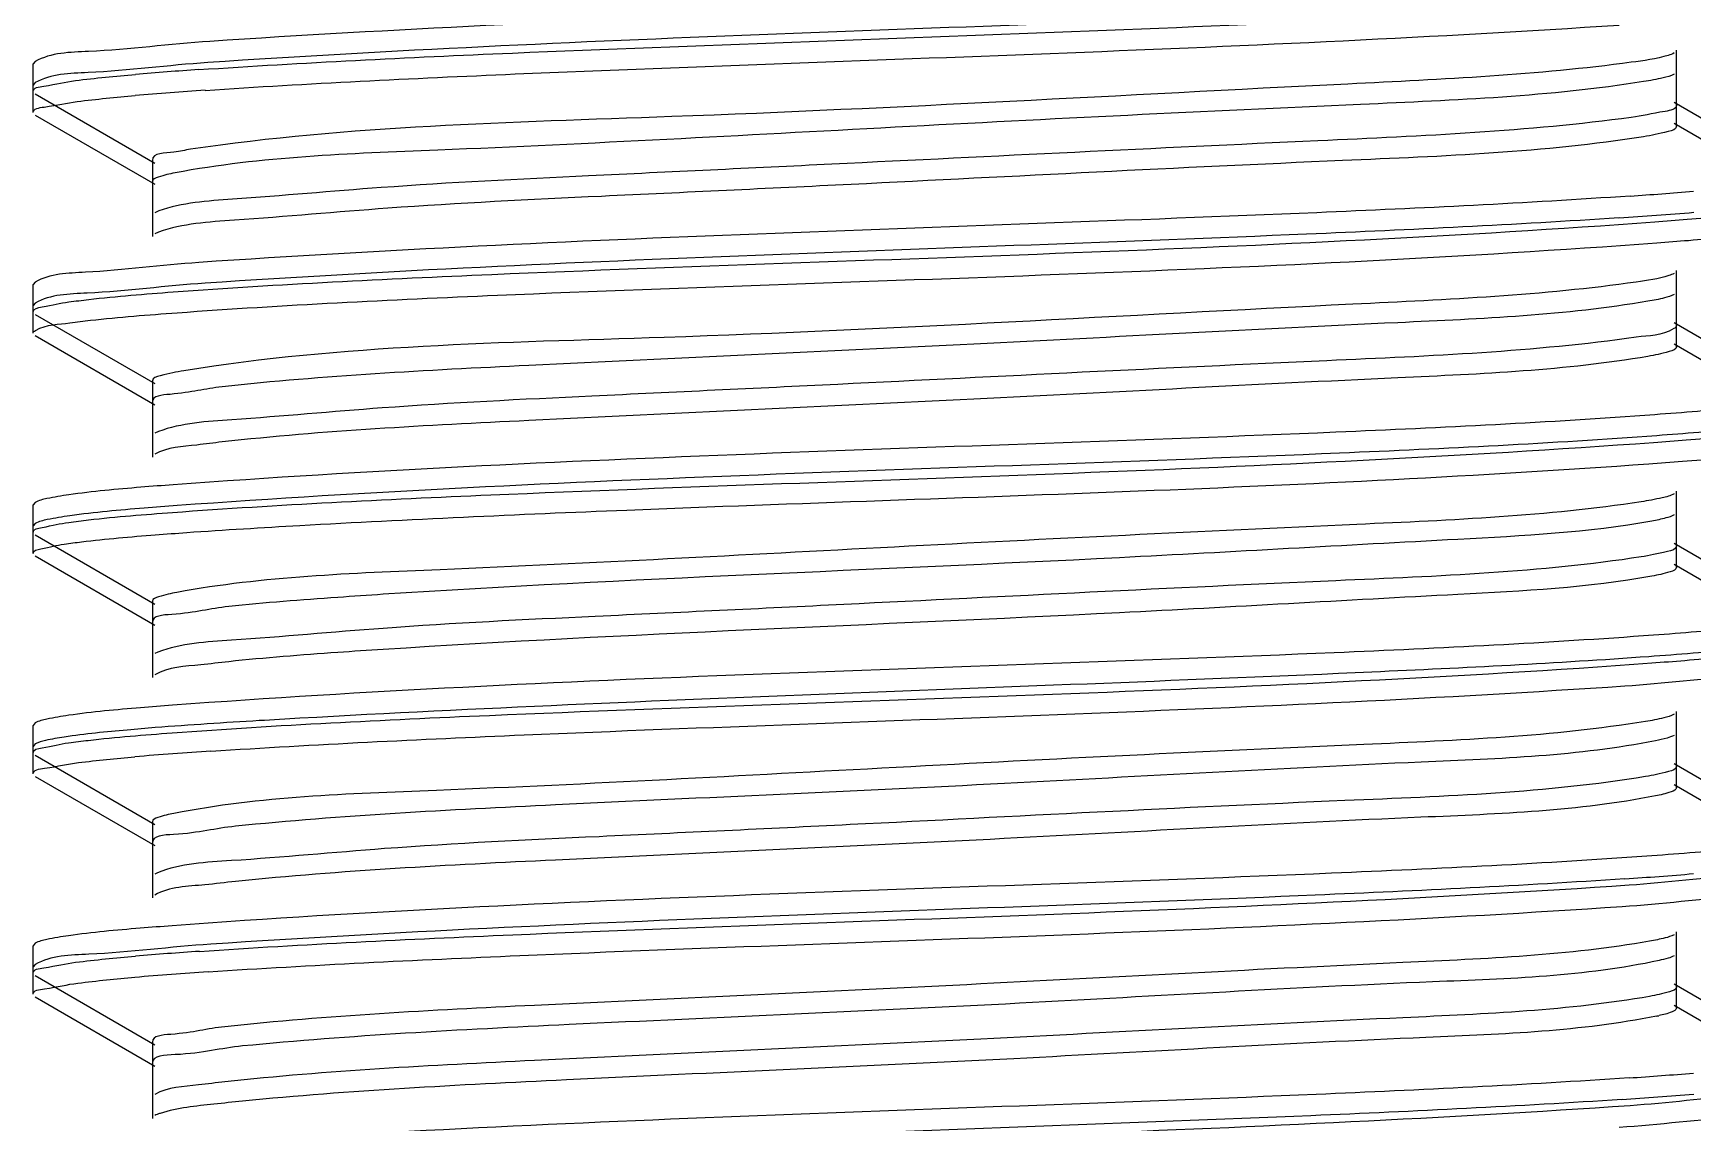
# Model space of a CAD drawing. Extents: x 69728788 to 150676229, y 20333219 to 43663798.
# Drawn here: x 75262205.4 to 75262334.5, y 20708868.8 to 20708953.5 of the extents above; entities that cross this region are included whole.
import ezdxf

# ---------------------------------------------------------------- set-up
doc = ezdxf.new("R2010")
doc.units = 0
doc.header["$LTSCALE"] = 1000
doc.header["$MEASUREMENT"] = 0
doc.layers.get('0').update_dxf_attribs({"linetype": 'CONTINUOUS'})

# ---------------------------------------------------------------- blocks, each defined once
blk = doc.blocks.new('gfhhrryyfd')
at = {"linetype": 'Continuous'}
for p, q in [((3693387.9, -1741230.2), (3693387.9, -1741225.92)), ((3693260.18, -1741226.8), (3693260.01, -1741226.99)), ((3693260.01, -1741229.13), (3693260.01, -1741226.99)), ((3693260.01, -1741229.13), (3693260.01, -1741226.99)), ((3693260.18, -1741228.44), (3693260.01, -1741228.63)), ((3693387.9, -1741231.84), (3693387.9, -1741227.56)), ((3693260.01, -1741230.77), (3693260.01, -1741228.63)), ((3693260.01, -1741230.77), (3693260.01, -1741228.63)), ((3693260.18, -1741229.32), (3693269.48, -1741234.71)), ((3693260.18, -1741230.96), (3693269.48, -1741236.35)), ((3693397.01, -1741235.37), (3693387.71, -1741229.99)), ((3693397.01, -1741237.02), (3693387.71, -1741231.63)), ((3693269.29, -1741234.49), (3693269.29, -1741238.78)), ((3693269.29, -1741236.13), (3693269.29, -1741240.42)), ((3693269.79, -1741238.42), (3693269.48, -1741238.56)), ((3693269.78, -1741240.07), (3693269.48, -1741240.2)), ((3693260.18, -1741243.95), (3693260.01, -1741244.13)), ((3693387.9, -1741247.35), (3693387.9, -1741243.06)), ((3693260.01, -1741246.28), (3693260.01, -1741244.13)), ((3693260.01, -1741246.28), (3693260.01, -1741244.13)), ((3693387.9, -1741248.99), (3693387.9, -1741244.7)), ((3693260.18, -1741245.59), (3693260.01, -1741245.78)), ((3693260.01, -1741247.92), (3693260.01, -1741245.78)), ((3693260.01, -1741247.92), (3693260.01, -1741245.78)), ((3693260.18, -1741246.47), (3693269.48, -1741251.85)), ((3693397.01, -1741252.52), (3693387.71, -1741247.13)), ((3693260.18, -1741248.11), (3693269.48, -1741253.49)), ((3693397.01, -1741254.16), (3693387.71, -1741248.77)), ((3693269.29, -1741251.64), (3693269.29, -1741255.92)), ((3693269.29, -1741253.28), (3693269.29, -1741257.56)), ((3693269.76, -1741255.58), (3693269.48, -1741255.7)), ((3693387.9, -1741264.49), (3693387.9, -1741260.21)), ((3693260.18, -1741261.09), (3693260.01, -1741261.28)), ((3693260.01, -1741263.42), (3693260.01, -1741261.28)), ((3693260.01, -1741263.42), (3693260.01, -1741261.28)), ((3693387.9, -1741266.14), (3693387.9, -1741261.85)), ((3693260.18, -1741262.73), (3693260.01, -1741262.92)), ((3693260.01, -1741265.06), (3693260.01, -1741262.92)), ((3693260.01, -1741265.06), (3693260.01, -1741262.92)), ((3693260.18, -1741263.61), (3693269.48, -1741269)), ((3693397.01, -1741269.66), (3693387.71, -1741264.28)), ((3693260.18, -1741265.25), (3693269.48, -1741270.64)), ((3693397.01, -1741271.31), (3693387.71, -1741265.92)), ((3693269.29, -1741268.78), (3693269.29, -1741273.07)), ((3693269.29, -1741270.42), (3693269.29, -1741274.71)), ((3693269.73, -1741272.74), (3693269.48, -1741272.85)), ((3693387.9, -1741281.64), (3693387.9, -1741277.35)), ((3693260.18, -1741278.24), (3693260.01, -1741278.43)), ((3693260.01, -1741280.57), (3693260.01, -1741278.43)), ((3693260.01, -1741280.57), (3693260.01, -1741278.43)), ((3693260.18, -1741279.88), (3693260.01, -1741280.07)), ((3693260.01, -1741282.21), (3693260.01, -1741280.07)), ((3693260.01, -1741282.21), (3693260.01, -1741280.07)), ((3693387.9, -1741283.28), (3693387.9, -1741278.99)), ((3693260.18, -1741280.76), (3693269.48, -1741286.14)), ((3693397.01, -1741286.81), (3693387.71, -1741281.42)), ((3693260.18, -1741282.4), (3693269.48, -1741287.78)), ((3693397.01, -1741288.45), (3693387.71, -1741283.06)), ((3693269.29, -1741285.93), (3693269.29, -1741290.21)), ((3693269.29, -1741287.57), (3693269.29, -1741291.85)), ((3693269.7, -1741289.89), (3693269.48, -1741290)), ((3693260.18, -1741295.38), (3693260.01, -1741295.57)), ((3693260.01, -1741297.71), (3693260.01, -1741295.57)), ((3693260.01, -1741297.71), (3693260.01, -1741295.57)), ((3693387.9, -1741298.79), (3693387.9, -1741294.5)), ((3693387.9, -1741300.43), (3693387.9, -1741296.14)), ((3693260.18, -1741297.02), (3693260.01, -1741297.21)), ((3693260.01, -1741299.35), (3693260.01, -1741297.21)), ((3693260.01, -1741299.35), (3693260.01, -1741297.21)), ((3693260.18, -1741297.9), (3693269.48, -1741303.29)), ((3693397.01, -1741303.96), (3693387.71, -1741298.57)), ((3693260.18, -1741299.54), (3693269.48, -1741304.93)), ((3693397.01, -1741305.6), (3693387.71, -1741300.21)), ((3693269.29, -1741303.07), (3693269.29, -1741307.36)), ((3693269.29, -1741304.71), (3693269.29, -1741309))]:
    blk.add_line(p, q, dxfattribs=at)
for centre, radius, start, end in [((3693292.6, -1741520.88), 294.11, 93.8394, 94.8036), ((3693293.26, -1741530.81), 302.43, 93.7667, 94.8004), ((3693364.61, -1740944.14), 293.78, 273.8422, 274.8038), ((3693363.45, -1740931.2), 308.41, 273.7137, 274.7998), ((3693293.86, -1741589.85), 310.06, 93.7001, 94.7988), ((3693364.05, -1740990.21), 300.81, 273.7805, 274.8013), ((3693292.67, -1741590.33), 294.98, 93.8313, 94.8034), ((3693293.57, -1741603.34), 306.38, 93.732, 94.7995), ((3693383.38, -1741286.42), 14.93, 281.4024, 282.1895), ((3693364.53, -1741011.77), 294.74, 273.8319, 274.8049), ((3693363.75, -1741003.53), 304.65, 273.7466, 274.8005)]:
    blk.add_arc(centre, radius, start, end, dxfattribs=at)
for points, knots in [([(3693383.8, -1741220.15), (3693375.76, -1741220.69), (3693339.09, -1741222.45), (3693302.37, -1741223.34), (3693273.77, -1741225.23)], [0, 0, 0, 0, 0.219427, 1, 1, 1, 1]), ([(3693383.65, -1741221.8), (3693375.59, -1741222.34), (3693338.91, -1741224.1), (3693302.19, -1741224.98), (3693273.62, -1741226.88)], [0, 0, 0, 0, 0.220112, 1, 1, 1, 1]), ([(3693272.91, -1741227.43), (3693281.04, -1741226.88), (3693318.17, -1741225.09), (3693355.34, -1741224.23), (3693384.3, -1741222.26)], [0, 0, 0, 0, 0.219129, 1, 1, 1, 1]), ([(3693273.39, -1741229.04), (3693281.43, -1741228.5), (3693318.11, -1741226.74), (3693354.83, -1741225.85), (3693383.43, -1741223.96)], [0, 0, 0, 0, 0.21947, 1, 1, 1, 1]), ([(3693273.77, -1741225.23), (3693270.62, -1741225.44), (3693266.21, -1741226.05), (3693261.4, -1741226.1), (3693260.18, -1741226.8)], [0, 0, 0, 0, 0.691388, 1, 1, 1, 1]), ([(3693273.62, -1741226.88), (3693270.51, -1741227.09), (3693266.15, -1741227.69), (3693261.39, -1741227.75), (3693260.18, -1741228.44)], [0, 0, 0, 0, 0.691194, 1, 1, 1, 1]), ([(3693384.38, -1741226.86), (3693377.07, -1741227.85), (3693352.12, -1741228.99), (3693314.81, -1741231.18), (3693284.64, -1741231.8), (3693272.26, -1741233.62)], [0, 0, 0, 0, 0.196859, 0.665778, 1, 1, 1, 1]), ([(3693387.71, -1741226.13), (3693387.57, -1741226.22), (3693386.48, -1741226.59), (3693385.35, -1741226.73), (3693384.38, -1741226.86)], [0, 0, 0, 0, 0.140996, 1, 1, 1, 1]), ([(3693260.01, -1741229.13), (3693260.01, -1741228.82), (3693261.65, -1741228.62), (3693262.48, -1741228.39), (3693263.31, -1741228.28)], [0, 0, 0, 0, 0.271578, 1, 1, 1, 1]), ([(3693385.34, -1741228.36), (3693378.06, -1741229.52), (3693358.57, -1741230.3), (3693327.3, -1741231.87), (3693296.59, -1741233.59), (3693277.78, -1741234.19), (3693271.06, -1741235.46)], [0, 0, 0, 0, 0.192978, 0.509549, 0.82079, 1, 1, 1, 1]), ([(3693387.71, -1741227.78), (3693387.45, -1741227.93), (3693386.64, -1741228.13), (3693385.85, -1741228.28), (3693385.34, -1741228.36)], [0, 0, 0, 0, 0.36678, 1, 1, 1, 1]), ([(3693260.01, -1741230.77), (3693260.01, -1741230.45), (3693261.73, -1741230.25), (3693262.59, -1741230.02), (3693263.45, -1741229.91)], [0, 0, 0, 0, 0.270922, 1, 1, 1, 1]), ([(3693387.9, -1741230.2), (3693387.9, -1741230.54), (3693386.15, -1741230.79), (3693385.26, -1741231.03), (3693384.38, -1741231.15)], [0, 0, 0, 0, 0.273505, 1, 1, 1, 1]), ([(3693384.38, -1741231.15), (3693376.3, -1741232.24), (3693355.51, -1741233.14), (3693328.47, -1741234.49), (3693304.18, -1741235.65), (3693288.59, -1741236.4), (3693277.51, -1741237.41), (3693271.61, -1741237.77), (3693269.79, -1741238.42)], [0, 0, 0, 0, 0.212866, 0.542542, 0.70756, 0.848323, 0.949425, 1, 1, 1, 1]), ([(3693387.89, -1741231.84), (3693387.89, -1741232.1), (3693386.67, -1741232.38), (3693385.98, -1741232.55), (3693385.34, -1741232.65)], [0, 0, 0, 0, 0.279898, 1, 1, 1, 1]), ([(3693272.26, -1741233.62), (3693271.83, -1741233.69), (3693270.99, -1741233.93), (3693269.29, -1741233.89), (3693269.29, -1741234.49)], [0, 0, 0, 0, 0.421141, 1, 1, 1, 1]), ([(3693385.34, -1741232.65), (3693377.6, -1741233.88), (3693356.95, -1741234.64), (3693329.94, -1741236.08), (3693305.18, -1741237.24), (3693289.14, -1741238), (3693277.73, -1741239.04), (3693271.65, -1741239.4), (3693269.78, -1741240.07)], [0, 0, 0, 0, 0.202975, 0.533469, 0.701272, 0.84507, 0.948501, 1, 1, 1, 1]), ([(3693271.06, -1741235.46), (3693270.61, -1741235.55), (3693270.11, -1741235.66), (3693269.29, -1741235.95), (3693269.29, -1741236.13)], [0, 0, 0, 0, 0.71113, 1, 1, 1, 1]), ([(3693384.3, -1741237.26), (3693376.17, -1741237.82), (3693339.04, -1741239.6), (3693301.87, -1741240.46), (3693272.91, -1741242.43)], [0, 0, 0, 0, 0.219054, 1, 1, 1, 1]), ([(3693386.22, -1741239.27), (3693387.06, -1741239.21), (3693389.78, -1741238.99), (3693392.5, -1741238.75), (3693394.38, -1741238.49)], [0, 0, 0, 0, 0.307399, 1, 1, 1, 1]), ([(3693270.91, -1741244.72), (3693279.17, -1741244.11), (3693317.6, -1741242.24), (3693356.1, -1741241.48), (3693386.22, -1741239.27)], [0, 0, 0, 0, 0.215159, 1, 1, 1, 1]), ([(3693383.43, -1741238.96), (3693375.33, -1741239.5), (3693338.65, -1741241.25), (3693301.93, -1741242.13), (3693273.39, -1741244.04)], [0, 0, 0, 0, 0.221129, 1, 1, 1, 1]), ([(3693386.37, -1741240.9), (3693387.19, -1741240.84), (3693389.88, -1741240.63), (3693392.57, -1741240.38), (3693394.42, -1741240.12)], [0, 0, 0, 0, 0.307538, 1, 1, 1, 1]), ([(3693271.22, -1741246.34), (3693279.52, -1741245.73), (3693317.9, -1741243.87), (3693356.34, -1741243.12), (3693386.37, -1741240.9)], [0, 0, 0, 0, 0.216534, 1, 1, 1, 1]), ([(3693272.91, -1741242.43), (3693269.96, -1741242.63), (3693265.83, -1741243.21), (3693261.33, -1741243.29), (3693260.18, -1741243.95)], [0, 0, 0, 0, 0.690237, 1, 1, 1, 1]), ([(3693384.77, -1741243.95), (3693377.47, -1741245), (3693352.17, -1741246.09), (3693314.59, -1741248.44), (3693284.07, -1741248.85), (3693271.75, -1741250.85)], [0, 0, 0, 0, 0.19541, 0.669181, 1, 1, 1, 1]), ([(3693387.71, -1741243.28), (3693387.58, -1741243.35), (3693386.63, -1741243.7), (3693385.62, -1741243.83), (3693384.77, -1741243.95)], [0, 0, 0, 0, 0.144669, 1, 1, 1, 1]), ([(3693273.39, -1741244.04), (3693270.33, -1741244.25), (3693266.05, -1741244.84), (3693261.37, -1741244.9), (3693260.18, -1741245.59)], [0, 0, 0, 0, 0.690889, 1, 1, 1, 1]), ([(3693262.79, -1741245.5), (3693263.31, -1741245.43), (3693266, -1741245.1), (3693268.72, -1741244.88), (3693270.91, -1741244.72)], [0, 0, 0, 0, 0.191293, 1, 1, 1, 1]), ([(3693387.71, -1741244.92), (3693387.48, -1741245.05), (3693386.79, -1741245.24), (3693386.11, -1741245.38), (3693385.67, -1741245.45)], [0, 0, 0, 0, 0.372977, 1, 1, 1, 1]), ([(3693260.01, -1741246.28), (3693260.01, -1741246.01), (3693261.37, -1741245.78), (3693262.09, -1741245.6), (3693262.79, -1741245.5)], [0, 0, 0, 0, 0.27452, 1, 1, 1, 1]), ([(3693262.88, -1741247.13), (3693263.41, -1741247.05), (3693266.18, -1741246.72), (3693268.97, -1741246.5), (3693271.22, -1741246.34)], [0, 0, 0, 0, 0.191581, 1, 1, 1, 1]), ([(3693385.67, -1741245.45), (3693379.25, -1741246.54), (3693361.69, -1741247.27), (3693332.68, -1741248.86), (3693302.17, -1741250.24), (3693282.65, -1741251.23), (3693274.72, -1741252.1)], [0, 0, 0, 0, 0.175715, 0.472791, 0.784833, 1, 1, 1, 1]), ([(3693260.01, -1741247.92), (3693260.01, -1741247.83), (3693261.04, -1741247.19), (3693261.98, -1741247.25), (3693262.88, -1741247.13)], [0, 0, 0, 0, 0.088736, 1, 1, 1, 1]), ([(3693387.89, -1741247.35), (3693387.89, -1741247.45), (3693386.8, -1741248.17), (3693385.76, -1741248.1), (3693384.77, -1741248.24)], [0, 0, 0, 0, 0.09033, 1, 1, 1, 1]), ([(3693384.77, -1741248.24), (3693376.8, -1741249.38), (3693356.02, -1741250.23), (3693328.94, -1741251.62), (3693304.44, -1741252.78), (3693288.68, -1741253.53), (3693277.51, -1741254.57), (3693271.57, -1741254.91), (3693269.76, -1741255.58)], [0, 0, 0, 0, 0.209449, 0.539982, 0.706178, 0.848006, 0.949655, 1, 1, 1, 1]), ([(3693387.89, -1741248.99), (3693387.89, -1741249.21), (3693386.85, -1741249.5), (3693386.23, -1741249.64), (3693385.67, -1741249.74)], [0, 0, 0, 0, 0.283217, 1, 1, 1, 1]), ([(3693385.67, -1741249.74), (3693379.25, -1741250.83), (3693361.69, -1741251.56), (3693332.68, -1741253.14), (3693302.17, -1741254.53), (3693282.65, -1741255.51), (3693274.72, -1741256.39)], [0, 0, 0, 0, 0.175715, 0.472791, 0.784833, 1, 1, 1, 1]), ([(3693271.75, -1741250.85), (3693271.13, -1741250.95), (3693270.47, -1741251.11), (3693269.29, -1741251.39), (3693269.29, -1741251.64)], [0, 0, 0, 0, 0.719335, 1, 1, 1, 1]), ([(3693274.72, -1741252.1), (3693273.36, -1741252.25), (3693272.06, -1741252.64), (3693269.29, -1741252.78), (3693269.29, -1741253.28)], [0, 0, 0, 0, 0.732679, 1, 1, 1, 1]), ([(3693386.22, -1741254.27), (3693377.95, -1741254.88), (3693339.51, -1741256.75), (3693301.02, -1741257.51), (3693270.91, -1741259.72)], [0, 0, 0, 0, 0.215488, 1, 1, 1, 1]), ([(3693394.38, -1741253.49), (3693393.86, -1741253.56), (3693391.15, -1741253.89), (3693388.42, -1741254.11), (3693386.22, -1741254.27)], [0, 0, 0, 0, 0.191413, 1, 1, 1, 1]), ([(3693394.42, -1741255.12), (3693393.91, -1741255.2), (3693391.23, -1741255.53), (3693388.54, -1741255.74), (3693386.37, -1741255.9)], [0, 0, 0, 0, 0.191295, 1, 1, 1, 1]), ([(3693274.72, -1741256.39), (3693274.07, -1741256.46), (3693272.33, -1741256.72), (3693270.45, -1741256.79), (3693269.48, -1741257.35)], [0, 0, 0, 0, 0.371503, 1, 1, 1, 1]), ([(3693270.87, -1741261.87), (3693279.12, -1741261.26), (3693317.53, -1741259.38), (3693356.01, -1741258.62), (3693386.12, -1741256.42)], [0, 0, 0, 0, 0.214872, 1, 1, 1, 1]), ([(3693386.37, -1741255.9), (3693378.15, -1741256.51), (3693339.76, -1741258.38), (3693301.32, -1741259.15), (3693271.22, -1741261.34)], [0, 0, 0, 0, 0.214435, 1, 1, 1, 1]), ([(3693386.12, -1741256.42), (3693386.97, -1741256.36), (3693389.71, -1741256.15), (3693392.46, -1741255.9), (3693394.35, -1741255.64)], [0, 0, 0, 0, 0.307305, 1, 1, 1, 1]), ([(3693280.78, -1741262.88), (3693289.25, -1741262.41), (3693324.24, -1741260.82), (3693359.28, -1741259.99), (3693385.74, -1741258.09)], [0, 0, 0, 0, 0.242393, 1, 1, 1, 1]), ([(3693385.74, -1741258.09), (3693386.62, -1741258.03), (3693389.46, -1741257.81), (3693392.3, -1741257.56), (3693394.26, -1741257.29)], [0, 0, 0, 0, 0.307317, 1, 1, 1, 1]), ([(3693262.79, -1741260.5), (3693262.22, -1741260.58), (3693261.35, -1741260.73), (3693260.45, -1741260.93), (3693260.18, -1741261.09)], [0, 0, 0, 0, 0.643044, 1, 1, 1, 1]), ([(3693270.91, -1741259.72), (3693270.07, -1741259.78), (3693267.36, -1741259.99), (3693264.65, -1741260.24), (3693262.79, -1741260.5)], [0, 0, 0, 0, 0.307527, 1, 1, 1, 1]), ([(3693387.71, -1741260.43), (3693387.43, -1741260.59), (3693386.55, -1741260.8), (3693385.69, -1741260.96), (3693385.14, -1741261.04)], [0, 0, 0, 0, 0.363608, 1, 1, 1, 1]), ([(3693262.78, -1741262.65), (3693263.29, -1741262.57), (3693265.99, -1741262.24), (3693268.69, -1741262.03), (3693270.87, -1741261.87)], [0, 0, 0, 0, 0.191288, 1, 1, 1, 1]), ([(3693271.22, -1741261.34), (3693270.36, -1741261.4), (3693267.58, -1741261.62), (3693264.8, -1741261.86), (3693262.88, -1741262.13)], [0, 0, 0, 0, 0.307193, 1, 1, 1, 1]), ([(3693385.14, -1741261.04), (3693377.83, -1741262.16), (3693358.39, -1741262.98), (3693327.25, -1741264.52), (3693296.67, -1741266.21), (3693277.94, -1741266.85), (3693271.2, -1741268.09)], [0, 0, 0, 0, 0.194375, 0.509802, 0.819766, 1, 1, 1, 1]), ([(3693387.71, -1741262.07), (3693387.51, -1741262.18), (3693386.93, -1741262.35), (3693386.35, -1741262.48), (3693385.98, -1741262.54)], [0, 0, 0, 0, 0.37991, 1, 1, 1, 1]), ([(3693260.01, -1741263.42), (3693260.01, -1741263.16), (3693261.37, -1741262.93), (3693262.09, -1741262.74), (3693262.78, -1741262.65)], [0, 0, 0, 0, 0.274579, 1, 1, 1, 1]), ([(3693262.88, -1741262.13), (3693262.29, -1741262.21), (3693261.39, -1741262.37), (3693260.46, -1741262.57), (3693260.18, -1741262.73)], [0, 0, 0, 0, 0.644412, 1, 1, 1, 1]), ([(3693269.52, -1741263.61), (3693270.34, -1741263.55), (3693274.09, -1741263.27), (3693277.84, -1741263.05), (3693280.78, -1741262.88)], [0, 0, 0, 0, 0.218088, 1, 1, 1, 1]), ([(3693385.98, -1741262.54), (3693381.01, -1741263.45), (3693367.13, -1741264.14), (3693334.26, -1741266.06), (3693306.33, -1741267.02), (3693287.25, -1741268.24)], [0, 0, 0, 0, 0.153234, 0.420019, 1, 1, 1, 1]), ([(3693260.01, -1741265.06), (3693260.01, -1741264.83), (3693261.18, -1741264.59), (3693261.82, -1741264.43), (3693262.43, -1741264.34)], [0, 0, 0, 0, 0.277366, 1, 1, 1, 1]), ([(3693262.43, -1741264.34), (3693262.88, -1741264.27), (3693265.24, -1741263.96), (3693267.6, -1741263.76), (3693269.52, -1741263.61)], [0, 0, 0, 0, 0.190886, 1, 1, 1, 1]), ([(3693387.89, -1741264.49), (3693387.89, -1741264.76), (3693386.56, -1741265.04), (3693385.83, -1741265.22), (3693385.14, -1741265.33)], [0, 0, 0, 0, 0.278286, 1, 1, 1, 1]), ([(3693385.14, -1741265.33), (3693377.29, -1741266.53), (3693356.53, -1741267.33), (3693329.42, -1741268.74), (3693304.71, -1741269.92), (3693288.78, -1741270.66), (3693277.52, -1741271.73), (3693271.53, -1741272.05), (3693269.73, -1741272.74)], [0, 0, 0, 0, 0.205905, 0.537229, 0.704613, 0.847545, 0.949803, 1, 1, 1, 1]), ([(3693385.98, -1741266.83), (3693381.01, -1741267.74), (3693367.13, -1741268.42), (3693334.26, -1741270.35), (3693306.33, -1741271.3), (3693287.25, -1741272.53)], [0, 0, 0, 0, 0.153234, 0.420019, 1, 1, 1, 1]), ([(3693387.89, -1741266.14), (3693387.89, -1741266.33), (3693387.01, -1741266.62), (3693386.47, -1741266.74), (3693385.98, -1741266.83)], [0, 0, 0, 0, 0.287204, 1, 1, 1, 1]), ([(3693271.2, -1741268.09), (3693270.72, -1741268.18), (3693270.18, -1741268.3), (3693269.29, -1741268.58), (3693269.29, -1741268.78)], [0, 0, 0, 0, 0.713092, 1, 1, 1, 1]), ([(3693287.25, -1741268.24), (3693286.07, -1741268.32), (3693282.06, -1741268.59), (3693278.06, -1741268.89), (3693275.23, -1741269.19)], [0, 0, 0, 0, 0.293033, 1, 1, 1, 1]), ([(3693275.23, -1741269.19), (3693273.75, -1741269.35), (3693272.34, -1741269.79), (3693269.29, -1741269.88), (3693269.3, -1741270.42)], [0, 0, 0, 0, 0.734101, 1, 1, 1, 1]), ([(3693394.35, -1741270.64), (3693393.82, -1741270.71), (3693391.09, -1741271.04), (3693388.34, -1741271.26), (3693386.12, -1741271.42)], [0, 0, 0, 0, 0.19149, 1, 1, 1, 1]), ([(3693386.12, -1741271.42), (3693377.84, -1741272.03), (3693339.42, -1741273.9), (3693300.95, -1741274.65), (3693270.87, -1741276.87)], [0, 0, 0, 0, 0.215892, 1, 1, 1, 1]), ([(3693394.26, -1741272.29), (3693393.72, -1741272.37), (3693390.89, -1741272.71), (3693388.04, -1741272.93), (3693385.74, -1741273.09)], [0, 0, 0, 0, 0.191433, 1, 1, 1, 1]), ([(3693275.23, -1741273.48), (3693274.51, -1741273.55), (3693272.6, -1741273.83), (3693270.54, -1741273.88), (3693269.48, -1741274.49)], [0, 0, 0, 0, 0.374132, 1, 1, 1, 1]), ([(3693270.83, -1741279.01), (3693279.05, -1741278.41), (3693317.43, -1741276.53), (3693355.87, -1741275.76), (3693385.98, -1741273.58)], [0, 0, 0, 0, 0.214475, 1, 1, 1, 1]), ([(3693287.25, -1741272.53), (3693286.07, -1741272.6), (3693282.06, -1741272.87), (3693278.06, -1741273.18), (3693275.23, -1741273.48)], [0, 0, 0, 0, 0.293033, 1, 1, 1, 1]), ([(3693385.74, -1741273.09), (3693378.57, -1741273.61), (3693343.58, -1741275.34), (3693308.57, -1741276.34), (3693280.78, -1741277.88)], [0, 0, 0, 0, 0.205332, 1, 1, 1, 1]), ([(3693385.98, -1741273.58), (3693386.84, -1741273.51), (3693389.62, -1741273.3), (3693392.4, -1741273.05), (3693394.31, -1741272.79)], [0, 0, 0, 0, 0.307276, 1, 1, 1, 1]), ([(3693383.89, -1741275.36), (3693386.93, -1741275.16), (3693391.19, -1741274.57), (3693395.83, -1741274.5), (3693397.01, -1741273.82)], [0, 0, 0, 0, 0.690751, 1, 1, 1, 1]), ([(3693273.85, -1741280.44), (3693281.97, -1741279.91), (3693318.65, -1741278.15), (3693355.37, -1741277.28), (3693383.89, -1741275.36)], [0, 0, 0, 0, 0.221562, 1, 1, 1, 1]), ([(3693270.87, -1741276.87), (3693270.04, -1741276.93), (3693267.34, -1741277.14), (3693264.64, -1741277.38), (3693262.78, -1741277.65)], [0, 0, 0, 0, 0.307543, 1, 1, 1, 1]), ([(3693387.71, -1741277.57), (3693387.46, -1741277.71), (3693386.71, -1741277.91), (3693385.96, -1741278.06), (3693385.49, -1741278.13)], [0, 0, 0, 0, 0.369442, 1, 1, 1, 1]), ([(3693262.78, -1741277.65), (3693262.21, -1741277.73), (3693261.34, -1741277.88), (3693260.45, -1741278.08), (3693260.18, -1741278.24)], [0, 0, 0, 0, 0.642912, 1, 1, 1, 1]), ([(3693269.52, -1741278.61), (3693268.79, -1741278.67), (3693266.42, -1741278.87), (3693264.06, -1741279.09), (3693262.43, -1741279.34)], [0, 0, 0, 0, 0.308217, 1, 1, 1, 1]), ([(3693280.78, -1741277.88), (3693279.72, -1741277.94), (3693275.97, -1741278.16), (3693272.22, -1741278.4), (3693269.52, -1741278.61)], [0, 0, 0, 0, 0.280579, 1, 1, 1, 1]), ([(3693385.49, -1741278.13), (3693378.25, -1741279.31), (3693358.73, -1741280.08), (3693327.37, -1741281.66), (3693296.56, -1741283.4), (3693277.68, -1741283.97), (3693270.97, -1741285.28)], [0, 0, 0, 0, 0.191736, 0.509065, 0.821327, 1, 1, 1, 1]), ([(3693260.01, -1741280.57), (3693260.01, -1741280.3), (3693261.36, -1741280.07), (3693262.08, -1741279.89), (3693262.77, -1741279.79)], [0, 0, 0, 0, 0.27466, 1, 1, 1, 1]), ([(3693262.43, -1741279.34), (3693261.94, -1741279.41), (3693261.19, -1741279.55), (3693260.42, -1741279.74), (3693260.18, -1741279.88)], [0, 0, 0, 0, 0.637141, 1, 1, 1, 1]), ([(3693262.77, -1741279.79), (3693263.28, -1741279.72), (3693265.96, -1741279.39), (3693268.65, -1741279.18), (3693270.83, -1741279.01)], [0, 0, 0, 0, 0.191269, 1, 1, 1, 1]), ([(3693386.27, -1741279.63), (3693380.28, -1741280.82), (3693363.27, -1741281.4), (3693334.78, -1741283.09), (3693304, -1741284.42), (3693284.04, -1741285.44), (3693275.76, -1741286.28)], [0, 0, 0, 0, 0.165505, 0.458699, 0.774611, 1, 1, 1, 1]), ([(3693387.71, -1741279.21), (3693387.54, -1741279.31), (3693387.06, -1741279.46), (3693386.57, -1741279.57), (3693386.27, -1741279.63)], [0, 0, 0, 0, 0.387704, 1, 1, 1, 1]), ([(3693260.01, -1741282.21), (3693260.01, -1741281.88), (3693261.78, -1741281.68), (3693262.66, -1741281.44), (3693263.54, -1741281.33)], [0, 0, 0, 0, 0.270518, 1, 1, 1, 1]), ([(3693385.49, -1741282.42), (3693377.76, -1741283.68), (3693357.04, -1741284.41), (3693329.91, -1741285.87), (3693305.01, -1741287.05), (3693288.9, -1741287.79), (3693277.55, -1741288.88), (3693271.5, -1741289.18), (3693269.7, -1741289.89)], [0, 0, 0, 0, 0.202243, 0.534298, 0.702881, 0.846954, 0.949881, 1, 1, 1, 1]), ([(3693387.89, -1741281.64), (3693387.89, -1741281.88), (3693386.75, -1741282.16), (3693386.09, -1741282.32), (3693385.49, -1741282.42)], [0, 0, 0, 0, 0.281296, 1, 1, 1, 1]), ([(3693386.26, -1741283.92), (3693380.27, -1741285.11), (3693363.26, -1741285.69), (3693334.77, -1741287.37), (3693303.99, -1741288.71), (3693284.04, -1741289.73), (3693275.76, -1741290.57)], [0, 0, 0, 0, 0.165599, 0.458794, 0.774654, 1, 1, 1, 1]), ([(3693387.89, -1741283.28), (3693387.89, -1741283.45), (3693387.16, -1741283.73), (3693386.68, -1741283.84), (3693386.26, -1741283.92)], [0, 0, 0, 0, 0.2919, 1, 1, 1, 1]), ([(3693270.97, -1741285.28), (3693270.55, -1741285.36), (3693270.06, -1741285.47), (3693269.29, -1741285.75), (3693269.29, -1741285.93)], [0, 0, 0, 0, 0.70978, 1, 1, 1, 1]), ([(3693275.76, -1741286.28), (3693274.15, -1741286.44), (3693272.62, -1741286.93), (3693269.29, -1741286.98), (3693269.3, -1741287.57)], [0, 0, 0, 0, 0.7344, 1, 1, 1, 1]), ([(3693394.31, -1741287.79), (3693393.78, -1741287.86), (3693391.01, -1741288.2), (3693388.23, -1741288.42), (3693385.98, -1741288.58)], [0, 0, 0, 0, 0.191497, 1, 1, 1, 1]), ([(3693385.98, -1741288.58), (3693377.68, -1741289.18), (3693339.3, -1741291.05), (3693300.86, -1741291.8), (3693270.83, -1741294.02)], [0, 0, 0, 0, 0.216489, 1, 1, 1, 1]), ([(3693383.89, -1741290.37), (3693375.86, -1741290.91), (3693339.19, -1741292.67), (3693302.47, -1741293.56), (3693273.85, -1741295.45)], [0, 0, 0, 0, 0.219042, 1, 1, 1, 1]), ([(3693384.23, -1741290.84), (3693387.19, -1741290.64), (3693391.34, -1741290.07), (3693395.86, -1741289.99), (3693397.01, -1741289.33)], [0, 0, 0, 0, 0.690301, 1, 1, 1, 1]), ([(3693275.76, -1741290.57), (3693274.97, -1741290.65), (3693272.89, -1741290.95), (3693270.63, -1741290.97), (3693269.48, -1741291.64)], [0, 0, 0, 0, 0.375474, 1, 1, 1, 1]), ([(3693272.96, -1741296.01), (3693281.08, -1741295.46), (3693318.17, -1741293.67), (3693355.31, -1741292.81), (3693384.23, -1741290.84)], [0, 0, 0, 0, 0.219209, 1, 1, 1, 1]), ([(3693383.66, -1741292.52), (3693386.75, -1741292.32), (3693391.08, -1741291.72), (3693395.81, -1741291.66), (3693397.01, -1741290.97)], [0, 0, 0, 0, 0.69106, 1, 1, 1, 1]), ([(3693273.63, -1741297.6), (3693281.71, -1741297.07), (3693318.39, -1741295.31), (3693355.1, -1741294.43), (3693383.66, -1741292.52)], [0, 0, 0, 0, 0.220537, 1, 1, 1, 1]), ([(3693270.83, -1741294.02), (3693270, -1741294.08), (3693267.31, -1741294.29), (3693264.62, -1741294.53), (3693262.77, -1741294.79)], [0, 0, 0, 0, 0.307562, 1, 1, 1, 1]), ([(3693262.77, -1741294.79), (3693262.2, -1741294.87), (3693261.34, -1741295.03), (3693260.45, -1741295.22), (3693260.18, -1741295.38)], [0, 0, 0, 0, 0.642736, 1, 1, 1, 1]), ([(3693273.85, -1741295.45), (3693270.68, -1741295.66), (3693266.25, -1741296.27), (3693261.41, -1741296.32), (3693260.18, -1741297.02)], [0, 0, 0, 0, 0.691494, 1, 1, 1, 1]), ([(3693385.81, -1741295.22), (3693379.49, -1741296.33), (3693362.04, -1741297.03), (3693333.15, -1741298.64), (3693302.57, -1741300.01), (3693282.95, -1741301.01), (3693274.94, -1741301.87)], [0, 0, 0, 0, 0.173459, 0.469678, 0.782575, 1, 1, 1, 1]), ([(3693387.71, -1741294.72), (3693387.49, -1741294.84), (3693386.85, -1741295.02), (3693386.21, -1741295.15), (3693385.81, -1741295.22)], [0, 0, 0, 0, 0.375957, 1, 1, 1, 1]), ([(3693260.01, -1741297.71), (3693260.01, -1741297.4), (3693261.66, -1741297.2), (3693262.49, -1741296.97), (3693263.32, -1741296.86)], [0, 0, 0, 0, 0.271515, 1, 1, 1, 1]), ([(3693386.54, -1741296.72), (3693380.77, -1741297.97), (3693364.03, -1741298.46), (3693335.83, -1741300.21), (3693304.93, -1741301.51), (3693284.76, -1741302.55), (3693276.31, -1741303.37)], [0, 0, 0, 0, 0.160367, 0.451606, 0.769465, 1, 1, 1, 1]), ([(3693387.71, -1741296.36), (3693387.57, -1741296.44), (3693387.18, -1741296.58), (3693386.78, -1741296.67), (3693386.54, -1741296.72)], [0, 0, 0, 0, 0.396512, 1, 1, 1, 1]), ([(3693260.01, -1741299.35), (3693260.01, -1741299.03), (3693261.76, -1741298.83), (3693262.63, -1741298.59), (3693263.5, -1741298.48)], [0, 0, 0, 0, 0.270697, 1, 1, 1, 1]), ([(3693385.81, -1741299.51), (3693379.49, -1741300.62), (3693362.04, -1741301.32), (3693333.15, -1741302.92), (3693302.57, -1741304.3), (3693282.95, -1741305.29), (3693274.94, -1741306.16)], [0, 0, 0, 0, 0.173459, 0.469678, 0.782575, 1, 1, 1, 1]), ([(3693387.89, -1741298.79), (3693387.89, -1741299), (3693386.92, -1741299.28), (3693386.34, -1741299.42), (3693385.81, -1741299.51)], [0, 0, 0, 0, 0.28487, 1, 1, 1, 1]), ([(3693387.89, -1741300.43), (3693387.89, -1741300.58), (3693387.3, -1741300.84), (3693386.88, -1741300.94), (3693386.54, -1741301.01)], [0, 0, 0, 0, 0.297941, 1, 1, 1, 1]), ([(3693274.94, -1741301.87), (3693273.53, -1741302.02), (3693272.18, -1741302.44), (3693269.29, -1741302.55), (3693269.3, -1741303.07)], [0, 0, 0, 0, 0.733117, 1, 1, 1, 1]), ([(3693386.34, -1741301.05), (3693380.45, -1741302.24), (3693363.66, -1741302.81), (3693335.44, -1741304.5), (3693304.71, -1741305.81), (3693284.69, -1741306.84), (3693276.31, -1741307.66)], [0, 0, 0, 0, 0.163392, 0.454692, 0.77088, 1, 1, 1, 1]), ([(3693276.31, -1741303.37), (3693274.56, -1741303.54), (3693272.92, -1741304.08), (3693269.29, -1741304.08), (3693269.3, -1741304.71)], [0, 0, 0, 0, 0.735038, 1, 1, 1, 1]), ([(3693384.23, -1741305.85), (3693376.11, -1741306.4), (3693339.02, -1741308.19), (3693301.89, -1741309.04), (3693272.96, -1741311.01)], [0, 0, 0, 0, 0.219207, 1, 1, 1, 1]), ([(3693274.94, -1741306.16), (3693274.26, -1741306.23), (3693272.45, -1741306.5), (3693270.49, -1741306.56), (3693269.48, -1741307.14)], [0, 0, 0, 0, 0.372448, 1, 1, 1, 1]), ([(3693384.29, -1741307.99), (3693387.24, -1741307.79), (3693391.37, -1741307.21), (3693395.86, -1741307.13), (3693397.01, -1741306.47)], [0, 0, 0, 0, 0.690199, 1, 1, 1, 1]), ([(3693276.31, -1741307.66), (3693275.57, -1741307.73), (3693273.43, -1741307.98), (3693271.25, -1741308.17), (3693269.9, -1741308.61)], [0, 0, 0, 0, 0.346313, 1, 1, 1, 1]), ([(3693272.91, -1741313.16), (3693281.04, -1741312.6), (3693318.17, -1741310.82), (3693355.34, -1741309.96), (3693384.29, -1741307.99)], [0, 0, 0, 0, 0.219134, 1, 1, 1, 1]), ([(3693383.66, -1741307.53), (3693375.6, -1741308.06), (3693338.92, -1741309.82), (3693302.2, -1741310.71), (3693273.63, -1741312.61)], [0, 0, 0, 0, 0.220078, 1, 1, 1, 1]), ([(3693383.44, -1741309.68), (3693386.58, -1741309.48), (3693390.99, -1741308.87), (3693395.79, -1741308.82), (3693397.01, -1741308.11)], [0, 0, 0, 0, 0.69135, 1, 1, 1, 1]), ([(3693269.9, -1741308.61), (3693269.82, -1741308.63), (3693269.68, -1741308.68), (3693269.54, -1741308.75), (3693269.48, -1741308.78)], [0, 0, 0, 0, 0.561257, 1, 1, 1, 1])]:
    blk.add_open_spline(points, degree=3, knots=knots, dxfattribs=at)
for points in [[(3693263.31, -1741228.28), (3693264.86, -1741228.08), (3693266.42, -1741227.94), (3693267.98, -1741227.8)], [(3693263.45, -1741229.91), (3693264.95, -1741229.72), (3693266.45, -1741229.58), (3693267.95, -1741229.45)], [(3693263.54, -1741281.33), (3693265, -1741281.15), (3693266.46, -1741281.01), (3693267.92, -1741280.89)], [(3693263.32, -1741296.86), (3693264.87, -1741296.66), (3693266.42, -1741296.52), (3693267.97, -1741296.39)], [(3693263.5, -1741298.48), (3693264.98, -1741298.29), (3693266.46, -1741298.16), (3693267.94, -1741298.03)]]:
    blk.add_open_spline(points, degree=3, dxfattribs=at)

msp = doc.modelspace()

# ---------------------------------------------------------------- block references
at = {"lineweight": -3, "xscale": 0.9999959468841553, "yscale": 0.9999959506094456, "zscale": 0.9999959495959999}
msp.add_blockref('gfhhrryyfd', (71568960.34, 22450171.07), dxfattribs=at)

doc.saveas('drawing.dxf')
